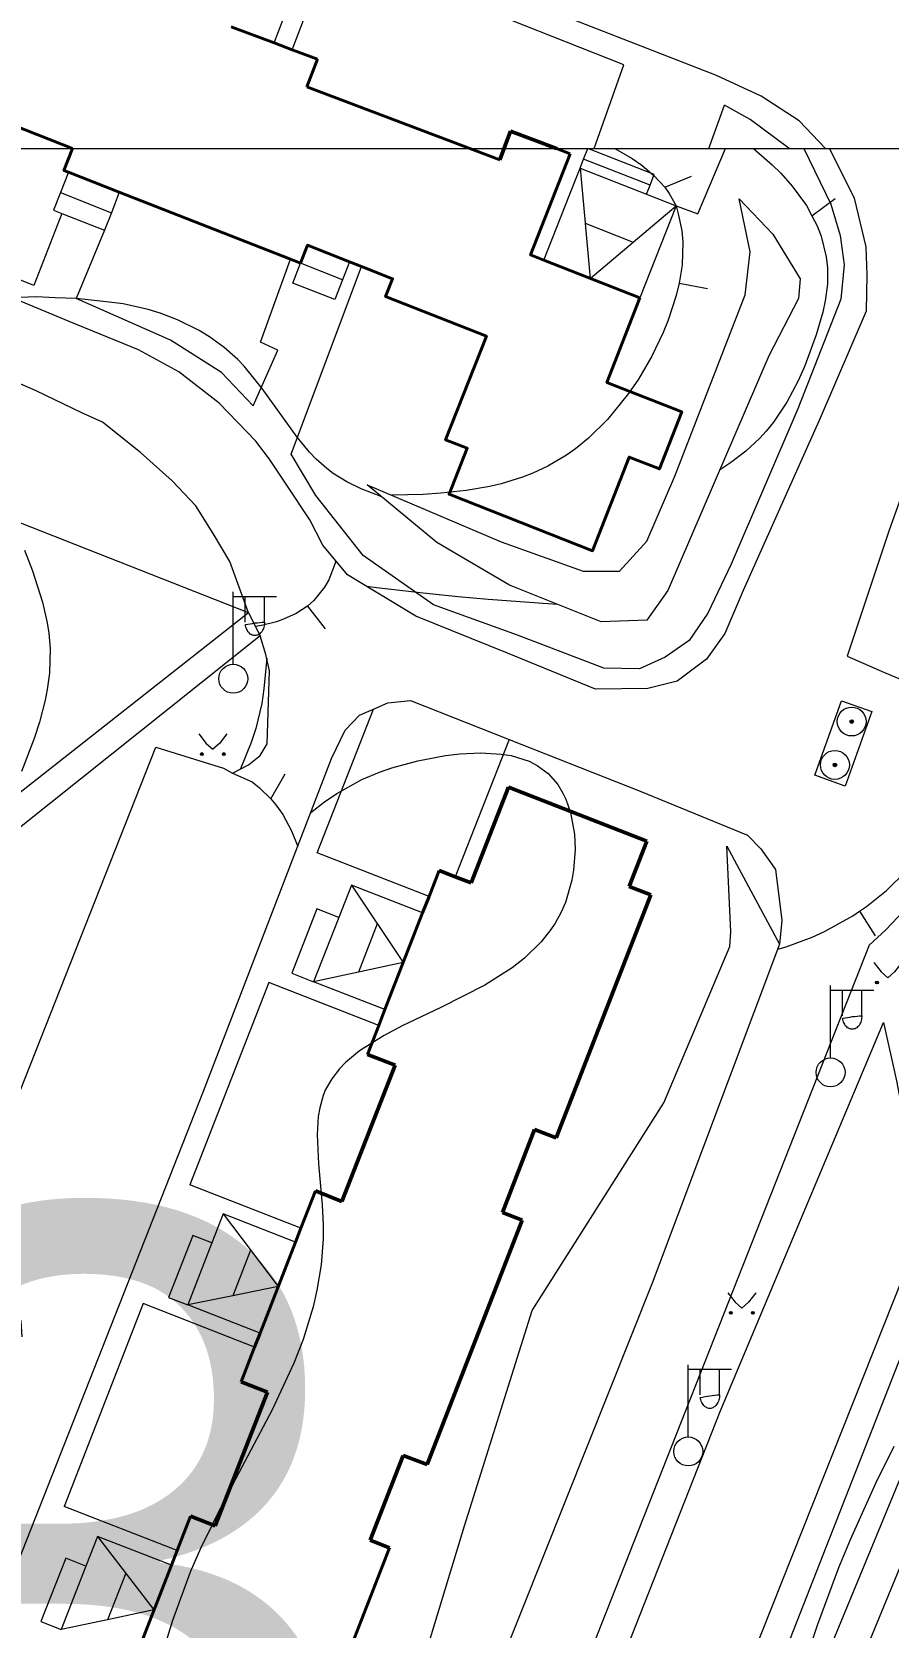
# Model space of a CAD drawing. Extents: x 1000 to 4000, y -5000 to -1000.
# Drawn here: x 1455.3 to 1514.5, y -4102.2 to -3991.9 of the extents above; entities that cross this region are included whole.
import ezdxf

# ---------------------------------------------------------------- set-up
doc = ezdxf.new("R2010")
doc.units = 0
doc.header["$MEASUREMENT"] = 0
for name, color, linetype in [('1', 7, 'CONTINUOUS'), ('24', 7, 'CONTINUOUS'), ('6', 7, 'CONTINUOUS'), ('7', 7, 'CONTINUOUS'), ('границы команд_1', 10, 'CONTINUOUS'), ('СЛОЙ_11', 7, 'CONTINUOUS'), ('СЛОЙ_24', 7, 'CONTINUOUS'), ('СЛОЙ_3', 7, 'CONTINUOUS'), ('СЛОЙ_37', 7, 'CONTINUOUS'), ('СЛОЙ_40', 7, 'CONTINUOUS'), ('СЛОЙ_41', 7, 'CONTINUOUS'), ('СЛОЙ_50', 7, 'CONTINUOUS'), ('СЛОЙ_6', 7, 'CONTINUOUS'), ('СЛОЙ_7', 7, 'CONTINUOUS')]:
    doc.layers.add(name, color=color, linetype=linetype)
doc.styles.get("Standard").update_dxf_attribs({"font": 'txt', "height": 0.2})

# ---------------------------------------------------------------- blocks, each defined once
blk = doc.blocks.new('*U116')
at = {"layer": 'СЛОЙ_41', "color": 3, "linetype": 'Continuous'}
for points in [[(0.68, -0.38), (0.67, -0.29), (0.68, -0.27)], [(0.67, -0.37), (0.67, -0.31), (0.67, -0.29)], [(0.67, -0.37), (0.67, -0.29), (0.68, -0.38)], [(0.67, -0.35), (0.67, -0.33), (0.67, -0.31)], [(0.67, -0.35), (0.67, -0.31), (0.67, -0.37)], [(0.7, -0.4), (0.68, -0.27), (0.7, -0.26)], [(0.68, -0.38), (0.68, -0.27), (0.7, -0.4)], [(0.71, -0.41), (0.7, -0.26), (0.71, -0.25)], [(0.7, -0.4), (0.7, -0.26), (0.71, -0.41)], [(0.73, -0.42), (0.71, -0.25), (0.73, -0.24)], [(0.71, -0.41), (0.71, -0.25), (0.73, -0.42)], [(0.75, -0.42), (0.73, -0.24), (0.75, -0.23)], [(0.73, -0.42), (0.73, -0.24), (0.75, -0.42)], [(0.75, -0.42), (0.75, -0.23), (0.76, -0.43)], [(0.76, -0.43), (0.75, -0.23), (0.76, -0.23)]]:
    blk.add_solid(points, dxfattribs=at)
at = {"layer": 'СЛОЙ_41', "color": 3, "linetype": 'Continuous', "extrusion": (0, 0, -1)}
for points in [[(-0.76, -0.43), (-0.76, -0.23), (-0.78, -0.42)], [(-0.78, -0.42), (-0.76, -0.23), (-0.78, -0.23)], [(-0.78, -0.42), (-0.78, -0.23), (-0.8, -0.42)], [(-0.8, -0.42), (-0.78, -0.23), (-0.8, -0.24)], [(-0.8, -0.42), (-0.8, -0.24), (-0.82, -0.41)], [(-0.82, -0.41), (-0.8, -0.24), (-0.82, -0.25)], [(-0.82, -0.41), (-0.82, -0.25), (-0.83, -0.4)], [(-0.83, -0.4), (-0.82, -0.25), (-0.83, -0.26)], [(-0.83, -0.4), (-0.83, -0.26), (-0.85, -0.38)], [(-0.85, -0.38), (-0.83, -0.26), (-0.85, -0.27)], [(-0.85, -0.38), (-0.85, -0.27), (-0.85, -0.37)], [(-0.85, -0.37), (-0.85, -0.27), (-0.85, -0.29)], [(-0.85, -0.37), (-0.85, -0.29), (-0.86, -0.35)], [(-0.86, -0.35), (-0.85, -0.29), (-0.86, -0.31)], [(-0.86, -0.35), (-0.86, -0.31), (-0.86, -0.33)]]:
    blk.add_solid(points, dxfattribs=at)
blk = doc.blocks.new('*U117')
at = {"layer": 'СЛОЙ_41', "color": 3, "linetype": 'Continuous'}
for points in [[(-0.84, -0.38), (-0.85, -0.29), (-0.84, -0.27)], [(-0.85, -0.37), (-0.85, -0.31), (-0.85, -0.29)], [(-0.85, -0.37), (-0.85, -0.29), (-0.84, -0.38)], [(-0.85, -0.35), (-0.85, -0.33), (-0.85, -0.31)], [(-0.85, -0.35), (-0.85, -0.31), (-0.85, -0.37)], [(-0.83, -0.4), (-0.84, -0.27), (-0.83, -0.26)], [(-0.84, -0.38), (-0.84, -0.27), (-0.83, -0.4)], [(-0.81, -0.41), (-0.83, -0.26), (-0.81, -0.25)], [(-0.83, -0.4), (-0.83, -0.26), (-0.81, -0.41)], [(-0.79, -0.42), (-0.81, -0.25), (-0.79, -0.24)], [(-0.81, -0.41), (-0.81, -0.25), (-0.79, -0.42)], [(-0.78, -0.42), (-0.79, -0.24), (-0.78, -0.23)], [(-0.79, -0.42), (-0.79, -0.24), (-0.78, -0.42)], [(-0.78, -0.42), (-0.78, -0.23), (-0.76, -0.43)], [(-0.76, -0.43), (-0.78, -0.23), (-0.76, -0.23)]]:
    blk.add_solid(points, dxfattribs=at)
at = {"layer": 'СЛОЙ_41', "color": 3, "linetype": 'Continuous', "extrusion": (0, 0, -1)}
for points in [[(0.76, -0.43), (0.76, -0.23), (0.74, -0.42)], [(0.74, -0.42), (0.76, -0.23), (0.74, -0.23)], [(0.74, -0.42), (0.74, -0.23), (0.72, -0.42)], [(0.72, -0.42), (0.74, -0.23), (0.72, -0.24)], [(0.72, -0.42), (0.72, -0.24), (0.7, -0.41)], [(0.7, -0.41), (0.72, -0.24), (0.7, -0.25)], [(0.7, -0.41), (0.7, -0.25), (0.69, -0.4)], [(0.69, -0.4), (0.7, -0.25), (0.69, -0.26)], [(0.69, -0.4), (0.69, -0.26), (0.68, -0.38)], [(0.68, -0.38), (0.69, -0.26), (0.68, -0.27)], [(0.68, -0.38), (0.68, -0.27), (0.67, -0.37)], [(0.67, -0.37), (0.68, -0.27), (0.67, -0.29)], [(0.67, -0.37), (0.67, -0.29), (0.66, -0.35)], [(0.66, -0.35), (0.67, -0.29), (0.66, -0.31)], [(0.66, -0.35), (0.66, -0.31), (0.66, -0.33)]]:
    blk.add_solid(points, dxfattribs=at)

msp = doc.modelspace()

# ---------------------------------------------------------------- linework, layer by layer
at = {"layer": '1', "color": 253, "linetype": 'Continuous', "lineweight": 0}
msp.add_line((1000, -4000), (2000, -4000), dxfattribs=at)
msp.add_line((1000, -4000), (2000, -4000), dxfattribs=at)
at = {"layer": '24', "color": 253, "linetype": 'Continuous', "lineweight": 0}
for p, q in [((1502.63, -3994.96), (1441.88, -3971.23)), ((1473.3, -3993.18), (1475.94, -3986.19)), ((1496.24, -3994.22), (1475.94, -3986.19)), ((1494.18, -4000), (1496.24, -3994.22)), ((1505.72, -3996.4), (1502.63, -3994.96)), ((1502.11, -4000), (1503.19, -3997.01)), ((1504.97, -3998), (1503.19, -3997.01)), ((1508.37, -3998.1), (1505.72, -3996.4)), ((1507.66, -4000), (1504.97, -3998)), ((1510.19, -4000), (1508.37, -3998.1))]:
    msp.add_line(p, q, dxfattribs=at)
at = {"layer": '6', "color": 253, "linetype": 'Continuous', "lineweight": 40}
for p, q in [((1472.06, -3992.71), (1469.08, -3991.59)), ((1473.3, -3993.18), (1472.06, -3992.71)), ((1475.04, -3993.84), (1473.3, -3993.18)), ((1475.04, -3993.84), (1474.32, -3995.75)), ((1474.32, -3995.75), (1487.66, -4000.79))]:
    msp.add_line(p, q, dxfattribs=at)
at = {"layer": '7', "color": 253, "linetype": 'Continuous', "lineweight": 0}
msp.add_line((1472.06, -3992.71), (1473.57, -3988.72), dxfattribs=at)
at = {"layer": 'СЛОЙ_11', "color": 253, "linetype": 'Continuous', "lineweight": 0}
for points in [[(1519.09, -4013.76), (1514.59, -4026.39), (1511.68, -4035.12), (1514.26, -4036.25), (1521.37, -4039.22)], [(1529.97, -4062.71), (1519.92, -4086.93), (1496.38, -4144.11)]]:
    msp.add_lwpolyline(points, dxfattribs=at)
at = {"layer": 'СЛОЙ_24', "color": 253, "linetype": 'Continuous', "lineweight": 0}
for p, q in [((1457.36, -4004.5), (1455.43, -4009.48)), ((1475.03, -4048.71), (1478.91, -4038.78)), ((1488.31, -4040.87), (1484.57, -4050.37)), ((1482.76, -4051.72), (1475.03, -4048.71)), ((1471.67, -4057.68), (1466.22, -4071.66)), ((1479.28, -4060.64), (1471.67, -4057.68)), ((1473.9, -4074.66), (1466.22, -4071.66)), ((1462.99, -4079.88), (1457.52, -4093.91)), ((1470.7, -4082.88), (1462.99, -4079.88)), ((1465.33, -4096.95), (1457.52, -4093.91))]:
    msp.add_line(p, q, dxfattribs=at)
for points in [[(1455.43, -4009.48), (1432.01, -4000)], [(1510.45, -4000), (1512.16, -4003.45), (1512.96, -4006.81), (1513.04, -4008.74), (1513, -4011.26), (1509.81, -4018.66), (1504.48, -4030.56), (1503.22, -4033.54), (1501.96, -4035.31), (1499.93, -4036.83), (1497.9, -4037.34), (1494.28, -4037.39), (1488.18, -4034.9), (1481.84, -4032.34), (1477.12, -4029.48)], [(1508.69, -4000), (1510.55, -4003.86), (1511.2, -4006.02), (1511.48, -4008.05), (1511.24, -4010.42), (1508.27, -4018.01), (1503.65, -4028.76), (1502.05, -4032.13), (1500.76, -4034.02), (1499.08, -4035.18), (1497.31, -4035.99), (1494.84, -4035.95), (1488.87, -4033.65), (1483.07, -4031.56), (1478.21, -4028.16)], [(1499.85, -4003.97), (1501.35, -4004.53), (1503.27, -4000)], [(1477.12, -4029.48), (1475.42, -4027.44), (1474.51, -4025.69), (1472.92, -4023.28), (1471.73, -4021.5), (1470.79, -4020.25), (1468.25, -4017.61), (1465.46, -4015.44), (1462.66, -4013.92), (1457.88, -4011.97), (1447.5, -4007.65), (1433.53, -4002.1)], [(1460.31, -4005.66), (1458.36, -4010.39)], [(1458.8, -4018.3), (1455.59, -4016.77), (1451.07, -4014.81), (1430.82, -4006.91)], [(1470.6, -4017.81), (1472.3, -4013.96), (1471.1, -4013.41), (1473.19, -4007.67)], [(1473.23, -4021.14), (1478.1, -4008.17)], [(1470.6, -4017.81), (1468.41, -4015.5), (1464.89, -4013.25), (1458.36, -4010.39)], [(1470.28, -4032.11), (1468.99, -4028.57), (1467.83, -4026.63), (1466.64, -4024.72), (1464.99, -4022.99), (1462.81, -4021.03), (1460.17, -4018.94), (1458.8, -4018.3)], [(1478.21, -4028.16), (1474.92, -4023.99), (1473.23, -4021.14)], [(1470.28, -4032.11), (1448.93, -4048.89)], [(1470.28, -4032.11), (1471.08, -4033.71)], [(1471.08, -4033.71), (1450.3, -4050.25)], [(1463.87, -4041.41), (1468.55, -4042.86), (1469.16, -4043.2), (1470.28, -4042.62), (1471.08, -4041.98), (1471.56, -4041.18), (1471.72, -4036.12), (1471.48, -4035), (1471.08, -4033.71)], [(1477.95, -4039.2), (1478.91, -4038.78)], [(1478.91, -4038.78), (1479.91, -4038.34), (1481.47, -4038.18), (1488.31, -4040.87)], [(1433.41, -4160.05), (1432.3, -4159.51), (1431.71, -4158.83), (1431.36, -4158.12), (1431.31, -4157.33), (1431.85, -4155.36), (1446.26, -4118.16), (1451.71, -4104.35), (1467.16, -4065.2), (1476.02, -4042.19), (1476.96, -4040.23), (1477.95, -4039.2)], [(1488.31, -4040.87), (1497.37, -4044.45), (1504.79, -4047.48), (1505.7, -4048.43), (1506.72, -4049.86), (1507.17, -4053.39), (1507.01, -4055.03)], [(1454.62, -4082.17), (1454.55, -4081.09), (1454.07, -4080.33), (1453.38, -4079.57), (1449.61, -4077.42), (1463.87, -4041.41)], [(1513.2, -4055.1), (1514.35, -4054.03), (1515.6, -4052.72)], [(1507.01, -4055.03), (1498.19, -4078.47), (1484.65, -4112.4)], [(1513.2, -4055.1), (1488.84, -4116.87)], [(1526.19, -4056.53), (1517.45, -4078.28), (1492.14, -4142.85)], [(1488.99, -4144.84), (1516.97, -4074.43)]]:
    msp.add_lwpolyline(points, dxfattribs=at)
at = {"layer": 'СЛОЙ_3', "color": 253, "linetype": 'Continuous', "lineweight": 0}
for p, q in [((1469.22, -4035.67), (1469.22, -4030.67)), ((1469.22, -4033.67), (1469.22, -4030.67)), ((1469.22, -4030.98), (1472.22, -4030.98)), ((1470.05, -4032.75), (1470.05, -4030.98)), ((1471.39, -4032.75), (1471.39, -4030.98)), ((1510.53, -4062.89), (1510.53, -4057.89)), ((1510.53, -4060.89), (1510.53, -4057.89)), ((1510.53, -4058.2), (1513.53, -4058.2)), ((1511.35, -4059.97), (1511.35, -4058.2)), ((1512.7, -4059.97), (1512.7, -4058.2)), ((1500.69, -4089.1), (1500.69, -4084.1)), ((1500.69, -4087.1), (1500.69, -4084.1)), ((1500.69, -4084.41), (1503.69, -4084.41)), ((1501.51, -4086.18), (1501.51, -4084.41)), ((1502.85, -4086.18), (1502.85, -4084.41))]:
    msp.add_line(p, q, dxfattribs=at)
for points in [[(1471.39, -4032.75, -0.035191), (1471.37, -4032.93, -0.036545), (1471.34, -4033.11, -0.03934), (1471.27, -4033.27, -0.0437), (1471.19, -4033.42, -0.049642), (1471.09, -4033.53, -0.056748), (1470.97, -4033.62, -0.0637), (1470.85, -4033.67, -0.068204), (1470.72, -4033.69, -0.068204), (1470.59, -4033.67, -0.0637), (1470.46, -4033.62, -0.056748), (1470.34, -4033.53, -0.049642), (1470.24, -4033.42, -0.0437), (1470.16, -4033.27, -0.03934), (1470.1, -4033.11, -0.036545), (1470.06, -4032.93, -0.035191)], [(1512.7, -4059.97, -0.035191), (1512.68, -4060.15, -0.036545), (1512.65, -4060.33, -0.03934), (1512.58, -4060.49, -0.0437), (1512.5, -4060.64, -0.049642), (1512.4, -4060.75, -0.056748), (1512.28, -4060.84, -0.0637), (1512.16, -4060.89, -0.068204), (1512.03, -4060.91, -0.068204), (1511.89, -4060.89, -0.0637), (1511.77, -4060.84, -0.056748), (1511.65, -4060.75, -0.049642), (1511.55, -4060.64, -0.0437), (1511.47, -4060.49, -0.03934), (1511.4, -4060.33, -0.036545), (1511.37, -4060.15, -0.035191)], [(1502.85, -4086.18, -0.035191), (1502.84, -4086.37, -0.036545), (1502.8, -4086.54, -0.03934), (1502.74, -4086.71, -0.0437), (1502.65, -4086.85, -0.049642), (1502.55, -4086.97, -0.056748), (1502.44, -4087.05, -0.0637), (1502.31, -4087.11, -0.068204), (1502.18, -4087.13, -0.068204), (1502.05, -4087.11, -0.0637), (1501.92, -4087.05, -0.056748), (1501.81, -4086.97, -0.049642), (1501.71, -4086.85, -0.0437), (1501.62, -4086.71, -0.03934), (1501.56, -4086.54, -0.036545), (1501.52, -4086.37, -0.035191)]]:
    msp.add_lwpolyline(points, format="xyb", close=True, dxfattribs=at)
for centre in [(1469.22, -4036.67), (1510.53, -4063.89), (1500.69, -4090.1)]:
    msp.add_circle(centre, 1, dxfattribs=at)
at = {"layer": 'СЛОЙ_37', "color": 253, "linetype": 'Continuous', "lineweight": 0}
msp.add_line((1503.36, -4048.25), (1507.01, -4055.03), dxfattribs=at)
for points in [[(1478.49, -4023.26), (1487.76, -4027.2), (1493.41, -4029.23), (1495.94, -4029.23), (1497.83, -4027.16), (1499.76, -4022.66), (1504.62, -4010.12), (1504.97, -4007.15), (1504.21, -4003.49)], [(1504.21, -4003.49), (1506.54, -4005.94), (1508.42, -4009.02), (1508.31, -4010.39), (1506.26, -4014.35), (1499.28, -4030.57), (1497.83, -4032.62), (1494.66, -4032.74), (1488.32, -4030.21), (1483.31, -4027.24), (1478.49, -4023.26)], [(1480.49, -4110.79), (1485.21, -4095.24), (1489.9, -4080.35), (1499.01, -4066), (1503.56, -4055.19), (1503.63, -4054.17), (1503.36, -4048.25)], [(1502.9, -4087.33), (1514.18, -4060.45)], [(1514.18, -4060.45), (1515.1, -4064.47), (1516.97, -4074.43)], [(1480.88, -4142.62), (1490.93, -4117.7), (1502.9, -4087.33)]]:
    msp.add_lwpolyline(points, dxfattribs=at)
at = {"layer": 'СЛОЙ_40', "color": 253, "linetype": 'Continuous', "lineweight": 0}
msp.add_line((1495.15, -4140.86), (1528.35, -4060.47), dxfattribs=at)
msp.add_lwpolyline([(1470.28, -4032.11), (1427.7, -4015.35)], dxfattribs=at)
at = {"layer": 'СЛОЙ_41', "color": 253, "linetype": 'Continuous', "lineweight": 0}
for p, q in [((1466.83, -4040.49), (1467.34, -4041.14)), ((1467.34, -4041.14), (1467.8, -4041.55)), ((1468.27, -4041.14), (1467.8, -4041.55)), ((1468.78, -4040.49), (1468.27, -4041.14))]:
    msp.add_line(p, q, dxfattribs=at)
for points in [[(1513.53, -4056.29), (1514.04, -4056.94), (1514.49, -4057.35)], [(1515.47, -4056.29), (1514.96, -4056.94), (1514.49, -4057.35)], [(1503.42, -4079.13), (1503.93, -4079.78), (1504.39, -4080.19)], [(1505.37, -4079.13), (1504.86, -4079.78), (1504.39, -4080.19)]]:
    msp.add_lwpolyline(points, dxfattribs=at)
for centre in [(1467.05, -4041.88), (1468.57, -4041.88), (1513.74, -4057.68), (1503.63, -4080.52), (1505.15, -4080.52)]:
    msp.add_circle(centre, 0.0976, dxfattribs=at)
for points in [[(1466.96, -4041.92), (1466.95, -4041.86), (1466.96, -4041.84)], [(1466.95, -4041.9), (1466.95, -4041.88), (1466.95, -4041.86)], [(1466.95, -4041.9), (1466.95, -4041.86), (1466.96, -4041.92)], [(1466.98, -4041.95), (1466.96, -4041.82), (1466.98, -4041.81)], [(1466.96, -4041.93), (1466.96, -4041.84), (1466.96, -4041.82)], [(1466.96, -4041.93), (1466.96, -4041.82), (1466.98, -4041.95)], [(1466.96, -4041.92), (1466.96, -4041.84), (1466.96, -4041.93)], [(1466.99, -4041.96), (1466.98, -4041.81), (1466.99, -4041.8)], [(1466.98, -4041.95), (1466.98, -4041.81), (1466.99, -4041.96)], [(1467.01, -4041.97), (1466.99, -4041.8), (1467.01, -4041.79)], [(1466.99, -4041.96), (1466.99, -4041.8), (1467.01, -4041.97)], [(1467.03, -4041.97), (1467.01, -4041.79), (1467.03, -4041.78)], [(1467.01, -4041.97), (1467.01, -4041.79), (1467.03, -4041.97)], [(1467.03, -4041.97), (1467.03, -4041.78), (1467.05, -4041.98)], [(1467.05, -4041.98), (1467.03, -4041.78), (1467.05, -4041.78)], [(1468.48, -4041.92), (1468.47, -4041.86), (1468.48, -4041.84)], [(1468.47, -4041.9), (1468.47, -4041.88), (1468.47, -4041.86)], [(1468.47, -4041.9), (1468.47, -4041.86), (1468.48, -4041.92)], [(1468.49, -4041.93), (1468.48, -4041.84), (1468.49, -4041.82)], [(1468.48, -4041.92), (1468.48, -4041.84), (1468.49, -4041.93)], [(1468.5, -4041.95), (1468.49, -4041.82), (1468.5, -4041.81)], [(1468.49, -4041.93), (1468.49, -4041.82), (1468.5, -4041.95)], [(1468.51, -4041.96), (1468.5, -4041.81), (1468.51, -4041.8)], [(1468.5, -4041.95), (1468.5, -4041.81), (1468.51, -4041.96)], [(1468.53, -4041.97), (1468.51, -4041.8), (1468.53, -4041.79)], [(1468.51, -4041.96), (1468.51, -4041.8), (1468.53, -4041.97)], [(1468.55, -4041.97), (1468.53, -4041.79), (1468.55, -4041.78)], [(1468.53, -4041.97), (1468.53, -4041.79), (1468.55, -4041.97)], [(1468.55, -4041.97), (1468.55, -4041.78), (1468.57, -4041.98)], [(1468.57, -4041.98), (1468.55, -4041.78), (1468.57, -4041.78)]]:
    msp.add_solid(points, dxfattribs=at)
at = {"layer": 'СЛОЙ_41', "color": 253, "linetype": 'Continuous', "lineweight": 0, "extrusion": (0, 0, -1)}
for points in [[(-1467.05, -4041.98), (-1467.05, -4041.78), (-1467.06, -4041.97)], [(-1467.06, -4041.97), (-1467.05, -4041.78), (-1467.06, -4041.78)], [(-1467.06, -4041.97), (-1467.06, -4041.78), (-1467.08, -4041.97)], [(-1467.08, -4041.97), (-1467.06, -4041.78), (-1467.08, -4041.79)], [(-1467.08, -4041.97), (-1467.08, -4041.79), (-1467.1, -4041.96)], [(-1467.1, -4041.96), (-1467.08, -4041.79), (-1467.1, -4041.8)], [(-1467.1, -4041.96), (-1467.1, -4041.8), (-1467.11, -4041.95)], [(-1467.11, -4041.95), (-1467.1, -4041.8), (-1467.11, -4041.81)], [(-1467.11, -4041.95), (-1467.11, -4041.81), (-1467.13, -4041.93)], [(-1467.13, -4041.93), (-1467.11, -4041.81), (-1467.13, -4041.82)], [(-1467.13, -4041.93), (-1467.13, -4041.82), (-1467.14, -4041.92)], [(-1467.14, -4041.92), (-1467.13, -4041.82), (-1467.14, -4041.84)], [(-1467.14, -4041.92), (-1467.14, -4041.84), (-1467.14, -4041.9)], [(-1467.14, -4041.9), (-1467.14, -4041.84), (-1467.14, -4041.86)], [(-1467.14, -4041.9), (-1467.14, -4041.86), (-1467.14, -4041.88)], [(-1468.57, -4041.98), (-1468.57, -4041.78), (-1468.59, -4041.97)], [(-1468.59, -4041.97), (-1468.57, -4041.78), (-1468.59, -4041.78)], [(-1468.59, -4041.97), (-1468.59, -4041.78), (-1468.6, -4041.97)], [(-1468.6, -4041.97), (-1468.59, -4041.78), (-1468.6, -4041.79)], [(-1468.6, -4041.97), (-1468.6, -4041.79), (-1468.62, -4041.96)], [(-1468.62, -4041.96), (-1468.6, -4041.79), (-1468.62, -4041.8)], [(-1468.62, -4041.96), (-1468.62, -4041.8), (-1468.64, -4041.95)], [(-1468.64, -4041.95), (-1468.62, -4041.8), (-1468.64, -4041.81)], [(-1468.64, -4041.95), (-1468.64, -4041.81), (-1468.65, -4041.93)], [(-1468.65, -4041.93), (-1468.64, -4041.81), (-1468.65, -4041.82)], [(-1468.65, -4041.93), (-1468.65, -4041.82), (-1468.66, -4041.92)], [(-1468.66, -4041.92), (-1468.65, -4041.82), (-1468.66, -4041.84)], [(-1468.66, -4041.92), (-1468.66, -4041.84), (-1468.66, -4041.9)], [(-1468.66, -4041.9), (-1468.66, -4041.84), (-1468.66, -4041.86)], [(-1468.66, -4041.9), (-1468.66, -4041.86), (-1468.66, -4041.88)]]:
    msp.add_solid(points, dxfattribs=at)
at = {"layer": 'СЛОЙ_50', "color": 253, "linetype": 'Continuous', "lineweight": 0}
for p, q in [((1499.06, -4002.69), (1500.91, -4001.93)), ((1500.06, -4009.33), (1502.02, -4009.69)), ((1474.35, -4031.66), (1475.58, -4033.23)), ((1471.81, -4044.98), (1472.8, -4043.24))]:
    msp.add_line(p, q, dxfattribs=at)
for points in [[(1495.6, -4000), (1496.81, -4000.71), (1497.47, -4001.16), (1498.34, -4001.89), (1499.06, -4002.69), (1499.36, -4003.12), (1499.85, -4003.97), (1500.02, -4004.61), (1500.25, -4005.7), (1500.32, -4006.47), (1500.26, -4008.08), (1500.06, -4009.33), (1499.85, -4010.17), (1499.3, -4011.87), (1498.96, -4012.72), (1498.16, -4014.37), (1497.24, -4015.95), (1496.56, -4016.95), (1495.11, -4018.75), (1493.8, -4020.04), (1492.89, -4020.77), (1492.27, -4021.21), (1490.97, -4021.98), (1489.94, -4022.45), (1489.23, -4022.73), (1487.75, -4023.19), (1486.97, -4023.37), (1485.33, -4023.66), (1483.58, -4023.85), (1482.35, -4023.93), (1480.18, -4023.98)], [(1505.19, -4000), (1506.5, -4001.14), (1507.09, -4001.72), (1507.88, -4002.61), (1508.86, -4003.96), (1509.23, -4004.66), (1509.6, -4005.35), (1509.88, -4006.06), (1510.23, -4007.51), (1510.31, -4008.25), (1510.31, -4009.38), (1510.16, -4010.54), (1509.99, -4011.33), (1509.54, -4012.9), (1508.76, -4015.04), (1508.3, -4016.07), (1507.51, -4017.55), (1506.59, -4018.92), (1506.07, -4019.56), (1505.63, -4020.04), (1504.67, -4020.94), (1503.62, -4021.75), (1502.86, -4022.24)], [(1509.23, -4004.66), (1510.84, -4003.46)], [(1479.5, -4024.09), (1478.06, -4023.55), (1477.07, -4023.05), (1476.14, -4022.47), (1475.7, -4022.14), (1474.96, -4021.48), (1474.49, -4021), (1473.63, -4019.96), (1471.23, -4016.61), (1469.97, -4015.05), (1469.53, -4014.59), (1468.59, -4013.76), (1467.58, -4013.03), (1466.86, -4012.6), (1465.36, -4011.86), (1464.16, -4011.4), (1463.33, -4011.15), (1461.6, -4010.74), (1460.63, -4010.63), (1458.36, -4010.39), (1456.9, -4010.33), (1455.59, -4010.27), (1453.93, -4010.33)], [(1454.79, -4027.78), (1455.34, -4029.22), (1456.03, -4031.37), (1456.35, -4032.81), (1456.47, -4033.52), (1456.56, -4034.59), (1456.51, -4036.28), (1456.36, -4037.41), (1456.22, -4038.16), (1455.82, -4039.67), (1455.46, -4040.8), (1454.58, -4043.09)], [(1476.31, -4028.51), (1476.27, -4028.68), (1475.83, -4029.83), (1475.54, -4030.35), (1474.8, -4031.26), (1474.35, -4031.66), (1473.58, -4032.16), (1472.7, -4032.56), (1472.22, -4032.73), (1471.18, -4032.98), (1470.75, -4033.05)], [(1491.64, -4031.53), (1490.98, -4031.5), (1486.85, -4031.19), (1484.78, -4031.01), (1482.36, -4030.76), (1479.13, -4030.39), (1478.47, -4030.3)], [(1471.54, -4035.26), (1471.34, -4037.38), (1471.19, -4038.39), (1470.79, -4040.12), (1470.46, -4041.08), (1469.72, -4042.91)], [(1474.58, -4045.93), (1475.53, -4045.18), (1476.38, -4044.61), (1478.12, -4043.65), (1479.34, -4043.14), (1480.19, -4042.84), (1481.98, -4042.34), (1483.89, -4041.97), (1484.88, -4041.86), (1486.35, -4041.79), (1487.76, -4041.88), (1488.44, -4041.99), (1489.69, -4042.38), (1490.25, -4042.67), (1491, -4043.22), (1491.66, -4043.98), (1492.02, -4044.58), (1492.22, -4045), (1492.55, -4045.92), (1492.82, -4047.43), (1492.87, -4048.49), (1492.76, -4049.91), (1492.64, -4050.61), (1492.19, -4052.14), (1491.88, -4052.85), (1491.49, -4053.57), (1491.19, -4054.02), (1490.52, -4054.86), (1489.37, -4055.99), (1488.5, -4056.66), (1486.62, -4057.86), (1483.58, -4059.4), (1480.9, -4060.68), (1479.65, -4061.34), (1477.95, -4062.41), (1476.99, -4063.21), (1476.57, -4063.64), (1476.03, -4064.33), (1475.6, -4065.08), (1475.43, -4065.49), (1475.2, -4066.33), (1475.1, -4066.93), (1475.03, -4068.19), (1475.12, -4070.22), (1475.36, -4073.05), (1475.43, -4074.46), (1475.43, -4075.39), (1475.29, -4077.2), (1475.01, -4078.96), (1474.74, -4080.11)], [(1469.16, -4043.2), (1470.52, -4043.81), (1471.03, -4044.21), (1471.81, -4044.98), (1472.16, -4045.39), (1472.65, -4046.07), (1473.26, -4047.19), (1473.68, -4048.26)], [(1506.88, -4055.37), (1507.47, -4055.2), (1509.26, -4054.53), (1510.12, -4054.14), (1512.07, -4053.07), (1512.54, -4052.75), (1513.01, -4052.43), (1514.39, -4051.32), (1515.74, -4050), (1516.41, -4049.24), (1517.74, -4047.53), (1518.15, -4046.92)], [(1512.54, -4052.75), (1513.61, -4054.44)], [(1474.74, -4080.11), (1474.05, -4082.35), (1473.41, -4084), (1471.92, -4087.23), (1468.55, -4093.58), (1466.96, -4096.81), (1466.25, -4098.44), (1465.02, -4101.78), (1464.55, -4103.29)], [(1485.15, -4163.66), (1485.91, -4162.14), (1486.95, -4159.95), (1488.88, -4155.55), (1492.47, -4146.66), (1494.3, -4142.23), (1497.17, -4135.78), (1499.76, -4130.07), (1501.01, -4127.19), (1502.77, -4122.84), (1503.84, -4119.91), (1505.8, -4113.97), (1508.32, -4106.01), (1509.65, -4102.05), (1511.11, -4098.13), (1511.91, -4096.19), (1513.66, -4092.3), (1514.92, -4089.74)]]:
    msp.add_lwpolyline(points, dxfattribs=at)
at = {"layer": 'СЛОЙ_6', "color": 253, "linetype": 'Continuous', "lineweight": 50}
for p, q in [((1487.66, -4000.79), (1488.4, -3998.82)), ((1488.4, -3998.82), (1491.57, -4000)), ((1485.67, -4050.79), (1488.25, -4044.17)), ((1497.82, -4047.9), (1488.25, -4044.17)), ((1496.6, -4051.03), (1497.82, -4047.9)), ((1484.57, -4050.37), (1483.46, -4049.93)), ((1485.67, -4050.79), (1484.57, -4050.37)), ((1498.1, -4051.61), (1496.6, -4051.03)), ((1491.56, -4068.41), (1498.1, -4051.61)), ((1476.74, -4072.81), (1480.41, -4063.39)), ((1480.41, -4063.39), (1478.5, -4062.65)), ((1487.83, -4073.57), (1490.06, -4067.83)), ((1491.56, -4068.41), (1490.06, -4067.83)), ((1476.74, -4072.81), (1474.9, -4072.09)), ((1482.63, -4091.01), (1489.21, -4074.11)), ((1489.21, -4074.11), (1487.83, -4073.57)), ((1471.59, -4086), (1469.76, -4085.29)), ((1467.98, -4095.25), (1471.59, -4086)), ((1478.7, -4096.24), (1480.98, -4090.37)), ((1482.63, -4091.01), (1480.98, -4090.37)), ((1467.98, -4095.25), (1466.26, -4094.58)), ((1480.03, -4096.76), (1478.7, -4096.24))]:
    msp.add_line(p, q, dxfattribs=at)
at = {"layer": 'СЛОЙ_6', "color": 253, "linetype": 'Continuous', "lineweight": 40}
for points in [[(1458.1, -4000), (1452.41, -3997.77)], [(1458.1, -4000), (1457.51, -4001.52), (1457.82, -4001.64)], [(1490.71, -4007.73), (1489.78, -4007.37), (1492.53, -4000.38)], [(1492.53, -4000.38), (1491.57, -4000)], [(1457.82, -4001.64), (1461.34, -4003.03)], [(1461.34, -4003.03), (1473.19, -4007.67)], [(1473.88, -4007.94), (1474.36, -4006.7), (1477.27, -4007.84)], [(1473.19, -4007.67), (1473.88, -4007.94)], [(1477.27, -4007.84), (1478.1, -4008.17)], [(1478.1, -4008.17), (1480.24, -4009.01), (1479.75, -4010.25), (1486.73, -4012.99), (1483.91, -4020.16), (1485.4, -4020.74), (1484.15, -4023.92), (1494.07, -4027.82), (1496.61, -4021.35), (1498.69, -4022.16), (1500.24, -4018.21), (1495.06, -4016.18), (1497.35, -4010.34)], [(1497.35, -4010.34), (1490.71, -4007.73)], [(1482.76, -4051.72), (1483.46, -4049.93)], [(1482.31, -4052.86), (1482.76, -4051.72)], [(1479.71, -4059.55), (1482.31, -4052.86)], [(1479.28, -4060.64), (1479.71, -4059.55)], [(1478.5, -4062.65), (1479.28, -4060.64)], [(1473.9, -4074.66), (1474.9, -4072.09)], [(1473.52, -4075.63), (1473.9, -4074.66)], [(1471.08, -4081.92), (1473.52, -4075.63)], [(1470.7, -4082.88), (1471.08, -4081.92)], [(1469.76, -4085.29), (1470.7, -4082.88)], [(1465.33, -4096.95), (1466.26, -4094.58)], [(1464.94, -4097.97), (1465.33, -4096.95)], [(1475.35, -4108.8), (1480.03, -4096.76)], [(1462.43, -4104.41), (1464.94, -4097.97)]]:
    msp.add_lwpolyline(points, dxfattribs=at)
at = {"layer": 'СЛОЙ_7', "color": 253, "linetype": 'Continuous', "lineweight": 0}
for p, q in [((1493.45, -4000.74), (1493.75, -4000)), ((1498.34, -4001.8), (1493.75, -4000)), ((1457.82, -4001.64), (1457.27, -4003.06)), ((1492.98, -4001.95), (1493.21, -4001.37)), ((1493.21, -4001.37), (1493.45, -4000.74)), ((1493.21, -4001.37), (1497.8, -4003.17)), ((1493.21, -4001.37), (1493.91, -4008.99)), ((1498.05, -4002.54), (1493.45, -4000.74)), ((1492.5, -4003.16), (1492.98, -4001.95)), ((1497.8, -4003.17), (1498.05, -4002.54)), ((1498.05, -4002.54), (1498.34, -4001.8)), ((1457.27, -4003.06), (1456.79, -4004.27)), ((1457.27, -4003.06), (1460.79, -4004.45)), ((1461.34, -4003.03), (1460.79, -4004.45)), ((1490.71, -4007.73), (1492.5, -4003.16)), ((1497.8, -4003.17), (1499.85, -4003.97)), ((1456.79, -4004.27), (1457.36, -4004.5)), ((1457.36, -4004.5), (1460.31, -4005.66)), ((1460.79, -4004.45), (1460.31, -4005.66)), ((1496.88, -4006.48), (1499.85, -4003.97)), ((1499.85, -4003.97), (1497.35, -4010.34)), ((1493.56, -4005.18), (1496.88, -4006.48)), ((1493.91, -4008.99), (1496.88, -4006.48)), ((1473.34, -4009.31), (1473.88, -4007.94)), ((1476.78, -4009.08), (1473.88, -4007.94)), ((1477.27, -4007.84), (1476.78, -4009.08)), ((1476.25, -4010.45), (1473.34, -4009.31)), ((1476.78, -4009.08), (1476.25, -4010.45)), ((1509.44, -4043.34), (1511.28, -4038.19)), ((1511.28, -4038.19), (1513.38, -4038.94)), ((1513.38, -4038.94), (1511.54, -4044.09)), ((1511.54, -4044.09), (1509.44, -4043.34)), ((1477.39, -4050.94), (1476.52, -4053.18)), ((1482.31, -4052.86), (1477.39, -4050.94)), ((1477.39, -4050.94), (1480.98, -4056.29)), ((1475.01, -4052.59), (1473.27, -4057.04)), ((1476.52, -4053.18), (1474.78, -4057.63)), ((1476.52, -4053.18), (1475.01, -4052.59)), ((1479.18, -4053.62), (1477.88, -4056.96)), ((1480.98, -4056.29), (1477.88, -4056.96)), ((1473.27, -4057.04), (1474.78, -4057.63)), ((1477.88, -4056.96), (1474.78, -4057.63)), ((1479.71, -4059.55), (1474.78, -4057.63)), ((1468.52, -4073.68), (1467.74, -4075.68)), ((1473.52, -4075.63), (1468.52, -4073.68)), ((1468.52, -4073.68), (1472.33, -4078.69)), ((1466.42, -4075.17), (1464.75, -4079.46)), ((1467.74, -4075.68), (1466.42, -4075.17)), ((1467.74, -4075.68), (1466.07, -4079.97)), ((1470.42, -4076.19), (1469.2, -4079.33)), ((1472.33, -4078.69), (1469.2, -4079.33)), ((1464.75, -4079.46), (1466.07, -4079.97)), ((1469.2, -4079.33), (1466.07, -4079.97)), ((1471.08, -4081.92), (1466.07, -4079.97)), ((1459.83, -4095.98), (1459.03, -4098.03)), ((1464.94, -4097.97), (1459.83, -4095.98)), ((1459.83, -4095.98), (1463.73, -4101.06)), ((1457.63, -4097.48), (1455.92, -4101.87)), ((1459.03, -4098.03), (1457.63, -4097.48)), ((1459.03, -4098.03), (1457.32, -4102.42)), ((1461.78, -4098.52), (1460.52, -4101.74)), ((1455.92, -4101.87), (1457.32, -4102.42)), ((1460.52, -4101.74), (1457.32, -4102.42)), ((1463.73, -4101.06), (1460.52, -4101.74))]:
    msp.add_line(p, q, dxfattribs=at)
for centre, radius in [((1511.99, -4039.63), 1), ((1511.99, -4039.63), 0.127), ((1510.83, -4042.63), 1), ((1510.83, -4042.63), 0.127)]:
    msp.add_circle(centre, radius, dxfattribs=at)
for points in [[(1511.87, -4039.68), (1511.86, -4039.61), (1511.87, -4039.58)], [(1511.86, -4039.66), (1511.86, -4039.63), (1511.86, -4039.61)], [(1511.86, -4039.66), (1511.86, -4039.61), (1511.87, -4039.68)], [(1511.88, -4039.7), (1511.87, -4039.58), (1511.88, -4039.56)], [(1511.87, -4039.68), (1511.87, -4039.58), (1511.88, -4039.7)], [(1511.9, -4039.72), (1511.88, -4039.56), (1511.9, -4039.54)], [(1511.88, -4039.7), (1511.88, -4039.56), (1511.9, -4039.72)], [(1511.92, -4039.74), (1511.9, -4039.54), (1511.92, -4039.52)], [(1511.9, -4039.72), (1511.9, -4039.54), (1511.92, -4039.74)], [(1511.94, -4039.75), (1511.92, -4039.52), (1511.94, -4039.51)], [(1511.92, -4039.74), (1511.92, -4039.52), (1511.94, -4039.75)], [(1511.94, -4039.75), (1511.94, -4039.51), (1511.96, -4039.76)], [(1511.96, -4039.76), (1511.94, -4039.51), (1511.96, -4039.51)], [(1511.99, -4039.76), (1511.96, -4039.51), (1511.99, -4039.5)], [(1511.96, -4039.76), (1511.96, -4039.51), (1511.99, -4039.76)], [(1510.72, -4042.68), (1510.71, -4042.6), (1510.72, -4042.58)], [(1510.71, -4042.65), (1510.71, -4042.63), (1510.71, -4042.6)], [(1510.71, -4042.65), (1510.71, -4042.6), (1510.72, -4042.68)], [(1510.73, -4042.7), (1510.72, -4042.58), (1510.73, -4042.56)], [(1510.72, -4042.68), (1510.72, -4042.58), (1510.73, -4042.7)], [(1510.74, -4042.72), (1510.73, -4042.56), (1510.74, -4042.54)], [(1510.73, -4042.7), (1510.73, -4042.56), (1510.74, -4042.72)], [(1510.76, -4042.73), (1510.74, -4042.54), (1510.76, -4042.52)], [(1510.74, -4042.72), (1510.74, -4042.54), (1510.76, -4042.73)], [(1510.78, -4042.74), (1510.76, -4042.52), (1510.78, -4042.51)], [(1510.76, -4042.73), (1510.76, -4042.52), (1510.78, -4042.74)], [(1510.81, -4042.75), (1510.78, -4042.51), (1510.81, -4042.5)], [(1510.78, -4042.74), (1510.78, -4042.51), (1510.81, -4042.75)], [(1510.81, -4042.75), (1510.81, -4042.5), (1510.83, -4042.75)], [(1510.83, -4042.75), (1510.81, -4042.5), (1510.83, -4042.5)]]:
    msp.add_solid(points, dxfattribs=at)
at = {"layer": 'СЛОЙ_7', "color": 253, "linetype": 'Continuous', "lineweight": 0, "extrusion": (0, 0, -1)}
for points in [[(-1511.99, -4039.76), (-1511.99, -4039.5), (-1512.01, -4039.76)], [(-1512.01, -4039.76), (-1511.99, -4039.5), (-1512.01, -4039.51)], [(-1512.01, -4039.76), (-1512.01, -4039.51), (-1512.04, -4039.75)], [(-1512.04, -4039.75), (-1512.01, -4039.51), (-1512.04, -4039.51)], [(-1512.04, -4039.75), (-1512.04, -4039.51), (-1512.06, -4039.74)], [(-1512.06, -4039.74), (-1512.04, -4039.51), (-1512.06, -4039.52)], [(-1512.06, -4039.74), (-1512.06, -4039.52), (-1512.08, -4039.72)], [(-1512.08, -4039.72), (-1512.06, -4039.52), (-1512.08, -4039.54)], [(-1512.08, -4039.72), (-1512.08, -4039.54), (-1512.09, -4039.7)], [(-1512.09, -4039.7), (-1512.08, -4039.54), (-1512.09, -4039.56)], [(-1512.09, -4039.7), (-1512.09, -4039.56), (-1512.1, -4039.68)], [(-1512.1, -4039.68), (-1512.09, -4039.56), (-1512.1, -4039.58)], [(-1512.1, -4039.68), (-1512.1, -4039.58), (-1512.11, -4039.66)], [(-1512.11, -4039.66), (-1512.1, -4039.58), (-1512.11, -4039.61)], [(-1512.11, -4039.66), (-1512.11, -4039.61), (-1512.11, -4039.63)], [(-1510.83, -4042.75), (-1510.83, -4042.5), (-1510.86, -4042.75)], [(-1510.86, -4042.75), (-1510.83, -4042.5), (-1510.86, -4042.5)], [(-1510.86, -4042.75), (-1510.86, -4042.5), (-1510.88, -4042.74)], [(-1510.88, -4042.74), (-1510.86, -4042.5), (-1510.88, -4042.51)], [(-1510.88, -4042.74), (-1510.88, -4042.51), (-1510.9, -4042.73)], [(-1510.9, -4042.73), (-1510.88, -4042.51), (-1510.9, -4042.52)], [(-1510.9, -4042.73), (-1510.9, -4042.52), (-1510.92, -4042.72)], [(-1510.92, -4042.72), (-1510.9, -4042.52), (-1510.92, -4042.54)], [(-1510.92, -4042.72), (-1510.92, -4042.54), (-1510.94, -4042.7)], [(-1510.94, -4042.7), (-1510.92, -4042.54), (-1510.94, -4042.56)], [(-1510.94, -4042.7), (-1510.94, -4042.56), (-1510.95, -4042.68)], [(-1510.95, -4042.68), (-1510.94, -4042.56), (-1510.95, -4042.58)], [(-1510.95, -4042.68), (-1510.95, -4042.58), (-1510.96, -4042.65)], [(-1510.96, -4042.65), (-1510.95, -4042.58), (-1510.96, -4042.6)], [(-1510.96, -4042.65), (-1510.96, -4042.6), (-1510.96, -4042.63)]]:
    msp.add_solid(points, dxfattribs=at)

# ---------------------------------------------------------------- block references
at = {"layer": 'СЛОЙ_41', "color": 253, "linetype": 'Continuous', "lineweight": 0}
for name, p in [('*U117', (1514.49, -4057.35)), ('*U117', (1504.39, -4080.19)), ('*U116', (1504.39, -4080.19))]:
    msp.add_blockref(name, p, dxfattribs=at)

# ---------------------------------------------------------------- texts
at = {"layer": 'границы команд_1', "color": 251, "lineweight": 0, "insert": (1439.75, -4073.31), "char_height": 50, "attachment_point": 1}
msp.add_mtext_dynamic_manual_height_columns('{\\fArial|b0|i0|c204|p34;\\C6;3}', width=31.0266, gutter_width=1, heights=[0], dxfattribs=at)

doc.saveas('drawing.dxf')
